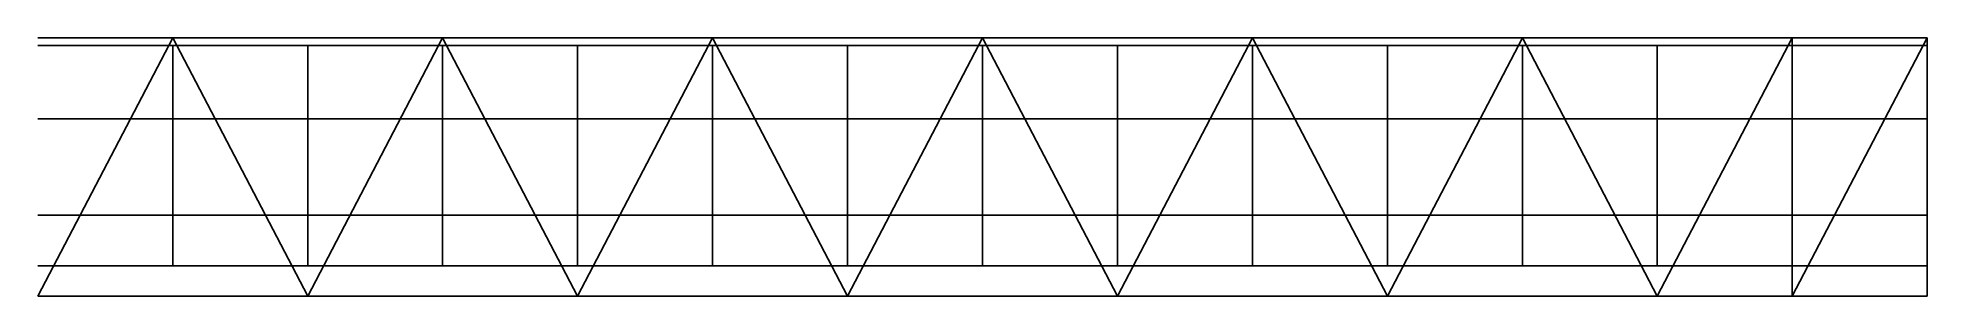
# Model space of a CAD drawing. Header units: millimetres. Extents: x 77520 to 119520, y -2875 to 2875.
import ezdxf

# ---------------------------------------------------------------- set-up
doc = ezdxf.new("R2010")
doc.units = ezdxf.units.MM
for name, color, linetype in [('ZJ8_CANTILEVER_EDGE', 3, 'CONTINUOUS'), ('ZJ8_COLUMN', 8, 'CONTINUOUS'), ('ZJ8_DECK_CROSS', 4, 'CONTINUOUS'), ('ZJ8_DECK_MAIN', 4, 'CONTINUOUS'), ('ZJ8_DECK_SECONDARY', 3, 'CONTINUOUS'), ('ZJ8_LONGITUDINAL_BRACE', 1, 'CONTINUOUS'), ('ZJ8_PLATFORM_BRACE', 1, 'CONTINUOUS'), ('ZJ8_TRANSVERSE_BRACE', 1, 'CONTINUOUS'), ('ZJ8_TRUSS_DIAGONAL', 5, 'CONTINUOUS'), ('ZJ8_TRUSS_LOWER', 5, 'CONTINUOUS'), ('ZJ8_TRUSS_UPPER', 5, 'CONTINUOUS'), ('ZJ8_TRUSS_VERTICAL', 5, 'CONTINUOUS')]:
    doc.layers.add(name, color=color, linetype=linetype)

msp = doc.modelspace()

# ---------------------------------------------------------------- linework, layer by layer
at = {"layer": 'ZJ8_CANTILEVER_EDGE'}
for p, q in [((77520, 2700, 14293), (80520, 2700, 14188)), ((80520, 2700, 14188), (83520, 2700, 14083)), ((83520, 2700, 14083), (86520, 2700, 13979)), ((86520, 2700, 13979), (89520, 2700, 13874)), ((89520, 2700, 13874), (92520, 2700, 13769)), ((92520, 2700, 13769), (95520, 2700, 13664)), ((95520, 2700, 13664), (98520, 2700, 13560)), ((98520, 2700, 13560), (101520, 2700, 13455)), ((101520, 2700, 13455), (104520, 2700, 13350)), ((104520, 2700, 13350), (107520, 2700, 13245)), ((107520, 2700, 13245), (110520, 2700, 13141)), ((110520, 2700, 13141), (113520, 2700, 13036)), ((113520, 2700, 13036), (116520, 2700, 12931)), ((116520, 2700, 12931), (119520, 2700, 12826)), ((77520, -2200, 14293), (80520, -2200, 14188)), ((80520, -2200, 14188), (83520, -2200, 14083)), ((83520, -2200, 14083), (86520, -2200, 13979)), ((86520, -2200, 13979), (89520, -2200, 13874)), ((89520, -2200, 13874), (92520, -2200, 13769)), ((92520, -2200, 13769), (95520, -2200, 13664)), ((95520, -2200, 13664), (98520, -2200, 13560)), ((98520, -2200, 13560), (101520, -2200, 13455)), ((101520, -2200, 13455), (104520, -2200, 13350)), ((104520, -2200, 13350), (107520, -2200, 13245)), ((107520, -2200, 13245), (110520, -2200, 13141)), ((110520, -2200, 13141), (113520, -2200, 13036)), ((113520, -2200, 13036), (116520, -2200, 12931)), ((116520, -2200, 12931), (119520, -2200, 12826))]:
    msp.add_line(p, q, dxfattribs=at)
at = {"layer": 'ZJ8_COLUMN'}
for p, q in [((116520, 2875), (116520, 2875, 4310)), ((116520, 2875, 4310), (116520, 2875, 8621)), ((116520, 2875, 8621), (116520, 2875, 12931)), ((119520, 2875), (119520, 2875, 4275)), ((119520, 2875, 4275), (119520, 2875, 8551)), ((119520, 2875, 8551), (119520, 2875, 12826)), ((116520, -2875), (116520, -2875, 4310)), ((116520, -2875, 4310), (116520, -2875, 8621)), ((116520, -2875, 8621), (116520, -2875, 12931)), ((119520, -2875), (119520, -2875, 4275)), ((119520, -2875, 4275), (119520, -2875, 8551)), ((119520, -2875, 8551), (119520, -2875, 12826))]:
    msp.add_line(p, q, dxfattribs=at)
at = {"layer": 'ZJ8_DECK_CROSS'}
for p, q in [((80520, -2200, 14188), (80520, 2700, 14188)), ((83520, -2200, 14083), (83520, 2700, 14083)), ((86520, -2200, 13979), (86520, 2700, 13979)), ((89520, -2200, 13874), (89520, 2700, 13874)), ((92520, -2200, 13769), (92520, 2700, 13769)), ((95520, -2200, 13664), (95520, 2700, 13664)), ((98520, -2200, 13560), (98520, 2700, 13560)), ((101520, -2200, 13455), (101520, 2700, 13455)), ((104520, -2200, 13350), (104520, 2700, 13350)), ((107520, -2200, 13245), (107520, 2700, 13245)), ((110520, -2200, 13141), (110520, 2700, 13141)), ((113520, -2200, 13036), (113520, 2700, 13036)), ((116520, -2200, 12931), (116520, 2700, 12931)), ((119520, -2200, 12826), (119520, 2700, 12826))]:
    msp.add_line(p, q, dxfattribs=at)
at = {"layer": 'ZJ8_DECK_MAIN'}
for p, q in [((77520, 2875, 14293), (80520, 2875, 14188)), ((80520, 2875, 14188), (83520, 2875, 14083)), ((83520, 2875, 14083), (86520, 2875, 13979)), ((86520, 2875, 13979), (89520, 2875, 13874)), ((89520, 2875, 13874), (92520, 2875, 13769)), ((92520, 2875, 13769), (95520, 2875, 13664)), ((95520, 2875, 13664), (98520, 2875, 13560)), ((98520, 2875, 13560), (101520, 2875, 13455)), ((101520, 2875, 13455), (104520, 2875, 13350)), ((104520, 2875, 13350), (107520, 2875, 13245)), ((107520, 2875, 13245), (110520, 2875, 13141)), ((110520, 2875, 13141), (113520, 2875, 13036)), ((113520, 2875, 13036), (116520, 2875, 12931)), ((116520, 2875, 12931), (119520, 2875, 12826)), ((77520, -2875, 14293), (80520, -2875, 14188)), ((80520, -2875, 14188), (83520, -2875, 14083)), ((83520, -2875, 14083), (86520, -2875, 13979)), ((86520, -2875, 13979), (89520, -2875, 13874)), ((89520, -2875, 13874), (92520, -2875, 13769)), ((92520, -2875, 13769), (95520, -2875, 13664)), ((95520, -2875, 13664), (98520, -2875, 13560)), ((98520, -2875, 13560), (101520, -2875, 13455)), ((101520, -2875, 13455), (104520, -2875, 13350)), ((104520, -2875, 13350), (107520, -2875, 13245)), ((107520, -2875, 13245), (110520, -2875, 13141)), ((110520, -2875, 13141), (113520, -2875, 13036)), ((113520, -2875, 13036), (116520, -2875, 12931)), ((116520, -2875, 12931), (119520, -2875, 12826))]:
    msp.add_line(p, q, dxfattribs=at)
at = {"layer": 'ZJ8_DECK_SECONDARY'}
for p, q in [((77520, 1075, 14293), (80520, 1075, 14188)), ((80520, 1075, 14188), (83520, 1075, 14083)), ((83520, 1075, 14083), (86520, 1075, 13979)), ((86520, 1075, 13979), (89520, 1075, 13874)), ((89520, 1075, 13874), (92520, 1075, 13769)), ((92520, 1075, 13769), (95520, 1075, 13664)), ((95520, 1075, 13664), (98520, 1075, 13560)), ((98520, 1075, 13560), (101520, 1075, 13455)), ((101520, 1075, 13455), (104520, 1075, 13350)), ((104520, 1075, 13350), (107520, 1075, 13245)), ((107520, 1075, 13245), (110520, 1075, 13141)), ((110520, 1075, 13141), (113520, 1075, 13036)), ((113520, 1075, 13036), (116520, 1075, 12931)), ((116520, 1075, 12931), (119520, 1075, 12826)), ((77520, -1075, 14293), (80520, -1075, 14188)), ((80520, -1075, 14188), (83520, -1075, 14083)), ((83520, -1075, 14083), (86520, -1075, 13979)), ((86520, -1075, 13979), (89520, -1075, 13874)), ((89520, -1075, 13874), (92520, -1075, 13769)), ((92520, -1075, 13769), (95520, -1075, 13664)), ((95520, -1075, 13664), (98520, -1075, 13560)), ((98520, -1075, 13560), (101520, -1075, 13455)), ((101520, -1075, 13455), (104520, -1075, 13350)), ((104520, -1075, 13350), (107520, -1075, 13245)), ((107520, -1075, 13245), (110520, -1075, 13141)), ((110520, -1075, 13141), (113520, -1075, 13036)), ((113520, -1075, 13036), (116520, -1075, 12931)), ((116520, -1075, 12931), (119520, -1075, 12826))]:
    msp.add_line(p, q, dxfattribs=at)
at = {"layer": 'ZJ8_LONGITUDINAL_BRACE'}
for p, q in [((116520, 2875), (119520, 2875, 12826)), ((116520, -2875), (119520, -2875, 12826))]:
    msp.add_line(p, q, dxfattribs=at)
at = {"layer": 'ZJ8_PLATFORM_BRACE'}
for p, q in [((77520, -2875, 14293), (80520, 2875, 14188)), ((80520, 2875, 14188), (83520, -2875, 14083)), ((83520, -2875, 14083), (86520, 2875, 13979)), ((86520, 2875, 13979), (89520, -2875, 13874)), ((89520, -2875, 13874), (92520, 2875, 13769)), ((92520, 2875, 13769), (95520, -2875, 13664)), ((95520, -2875, 13664), (98520, 2875, 13560)), ((98520, 2875, 13560), (101520, -2875, 13455)), ((101520, -2875, 13455), (104520, 2875, 13350)), ((104520, 2875, 13350), (107520, -2875, 13245)), ((107520, -2875, 13245), (110520, 2875, 13141)), ((110520, 2875, 13141), (113520, -2875, 13036)), ((113520, -2875, 13036), (116520, 2875, 12931)), ((116520, -2875, 12931), (119520, 2875, 12826))]:
    msp.add_line(p, q, dxfattribs=at)
at = {"layer": 'ZJ8_TRANSVERSE_BRACE'}
for p, q in [((116520, -2875), (116520, 2875, 12931)), ((116520, 2875), (116520, -2875, 12931)), ((119520, -2875), (119520, 2875, 12826)), ((119520, 2875), (119520, -2875, 12826))]:
    msp.add_line(p, q, dxfattribs=at)
at = {"layer": 'ZJ8_TRUSS_DIAGONAL'}
for p, q in [((77520, 2875, 12493), (79470, 2875, 14225)), ((79470, 2875, 14225), (81420, 2875, 12357)), ((81420, 2875, 12357), (83370, 2875, 14089)), ((83370, 2875, 14089), (85320, 2875, 12221)), ((85320, 2875, 12221), (87270, 2875, 13952)), ((87270, 2875, 13952), (89220, 2875, 12084)), ((89220, 2875, 12084), (91170, 2875, 13816)), ((91170, 2875, 13816), (93120, 2875, 11948)), ((93120, 2875, 11948), (95070, 2875, 13680)), ((95070, 2875, 13680), (97020, 2875, 11812)), ((97020, 2875, 11812), (98970, 2875, 13544)), ((98970, 2875, 13544), (100920, 2875, 11676)), ((100920, 2875, 11676), (102870, 2875, 13408)), ((102870, 2875, 13408), (104820, 2875, 11540)), ((104820, 2875, 11540), (106770, 2875, 13272)), ((106770, 2875, 13272), (108720, 2875, 11403)), ((108720, 2875, 11403), (110670, 2875, 13135)), ((110670, 2875, 13135), (112620, 2875, 11267)), ((112620, 2875, 11267), (114570, 2875, 12999)), ((114570, 2875, 12999), (116520, 2875, 11131)), ((77520, -2875, 12493), (79470, -2875, 14225)), ((79470, -2875, 14225), (81420, -2875, 12357)), ((81420, -2875, 12357), (83370, -2875, 14089)), ((83370, -2875, 14089), (85320, -2875, 12221)), ((85320, -2875, 12221), (87270, -2875, 13952)), ((87270, -2875, 13952), (89220, -2875, 12084)), ((89220, -2875, 12084), (91170, -2875, 13816)), ((91170, -2875, 13816), (93120, -2875, 11948)), ((93120, -2875, 11948), (95070, -2875, 13680)), ((95070, -2875, 13680), (97020, -2875, 11812)), ((97020, -2875, 11812), (98970, -2875, 13544)), ((98970, -2875, 13544), (100920, -2875, 11676)), ((100920, -2875, 11676), (102870, -2875, 13408)), ((102870, -2875, 13408), (104820, -2875, 11540)), ((104820, -2875, 11540), (106770, -2875, 13272)), ((106770, -2875, 13272), (108720, -2875, 11403)), ((108720, -2875, 11403), (110670, -2875, 13135)), ((110670, -2875, 13135), (112620, -2875, 11267)), ((112620, -2875, 11267), (114570, -2875, 12999)), ((114570, -2875, 12999), (116520, -2875, 11131))]:
    msp.add_line(p, q, dxfattribs=at)
at = {"layer": 'ZJ8_TRUSS_LOWER'}
for p, q in [((77520, 2875, 12493), (79470, 2875, 12425)), ((79470, 2875, 12425), (81420, 2875, 12357)), ((81420, 2875, 12357), (83370, 2875, 12289)), ((83370, 2875, 12289), (85320, 2875, 12221)), ((85320, 2875, 12221), (87270, 2875, 12152)), ((87270, 2875, 12152), (89220, 2875, 12084)), ((89220, 2875, 12084), (91170, 2875, 12016)), ((91170, 2875, 12016), (93120, 2875, 11948)), ((93120, 2875, 11948), (95070, 2875, 11880)), ((95070, 2875, 11880), (97020, 2875, 11812)), ((97020, 2875, 11812), (98970, 2875, 11744)), ((98970, 2875, 11744), (100920, 2875, 11676)), ((100920, 2875, 11676), (102870, 2875, 11608)), ((102870, 2875, 11608), (104820, 2875, 11540)), ((104820, 2875, 11540), (106770, 2875, 11472)), ((106770, 2875, 11472), (108720, 2875, 11403)), ((108720, 2875, 11403), (110670, 2875, 11335)), ((110670, 2875, 11335), (112620, 2875, 11267)), ((112620, 2875, 11267), (114570, 2875, 11199)), ((114570, 2875, 11199), (116520, 2875, 11131)), ((77520, -2875, 12493), (79470, -2875, 12425)), ((79470, -2875, 12425), (81420, -2875, 12357)), ((81420, -2875, 12357), (83370, -2875, 12289)), ((83370, -2875, 12289), (85320, -2875, 12221)), ((85320, -2875, 12221), (87270, -2875, 12152)), ((87270, -2875, 12152), (89220, -2875, 12084)), ((89220, -2875, 12084), (91170, -2875, 12016)), ((91170, -2875, 12016), (93120, -2875, 11948)), ((93120, -2875, 11948), (95070, -2875, 11880)), ((95070, -2875, 11880), (97020, -2875, 11812)), ((97020, -2875, 11812), (98970, -2875, 11744)), ((98970, -2875, 11744), (100920, -2875, 11676)), ((100920, -2875, 11676), (102870, -2875, 11608)), ((102870, -2875, 11608), (104820, -2875, 11540)), ((104820, -2875, 11540), (106770, -2875, 11472)), ((106770, -2875, 11472), (108720, -2875, 11403)), ((108720, -2875, 11403), (110670, -2875, 11335)), ((110670, -2875, 11335), (112620, -2875, 11267)), ((112620, -2875, 11267), (114570, -2875, 11199)), ((114570, -2875, 11199), (116520, -2875, 11131))]:
    msp.add_line(p, q, dxfattribs=at)
at = {"layer": 'ZJ8_TRUSS_UPPER'}
for p, q in [((77520, 2875, 14293), (79470, 2875, 14225)), ((79470, 2875, 14225), (81420, 2875, 14157)), ((81420, 2875, 14157), (83370, 2875, 14089)), ((83370, 2875, 14089), (85320, 2875, 14021)), ((85320, 2875, 14021), (87270, 2875, 13952)), ((87270, 2875, 13952), (89220, 2875, 13884)), ((89220, 2875, 13884), (91170, 2875, 13816)), ((91170, 2875, 13816), (93120, 2875, 13748)), ((93120, 2875, 13748), (95070, 2875, 13680)), ((95070, 2875, 13680), (97020, 2875, 13612)), ((97020, 2875, 13612), (98970, 2875, 13544)), ((98970, 2875, 13544), (100920, 2875, 13476)), ((100920, 2875, 13476), (102870, 2875, 13408)), ((102870, 2875, 13408), (104820, 2875, 13340)), ((104820, 2875, 13340), (106770, 2875, 13272)), ((106770, 2875, 13272), (108720, 2875, 13203)), ((108720, 2875, 13203), (110670, 2875, 13135)), ((110670, 2875, 13135), (112620, 2875, 13067)), ((112620, 2875, 13067), (114570, 2875, 12999)), ((114570, 2875, 12999), (116520, 2875, 12931)), ((77520, -2875, 14293), (79470, -2875, 14225)), ((79470, -2875, 14225), (81420, -2875, 14157)), ((81420, -2875, 14157), (83370, -2875, 14089)), ((83370, -2875, 14089), (85320, -2875, 14021)), ((85320, -2875, 14021), (87270, -2875, 13952)), ((87270, -2875, 13952), (89220, -2875, 13884)), ((89220, -2875, 13884), (91170, -2875, 13816)), ((91170, -2875, 13816), (93120, -2875, 13748)), ((93120, -2875, 13748), (95070, -2875, 13680)), ((95070, -2875, 13680), (97020, -2875, 13612)), ((97020, -2875, 13612), (98970, -2875, 13544)), ((98970, -2875, 13544), (100920, -2875, 13476)), ((100920, -2875, 13476), (102870, -2875, 13408)), ((102870, -2875, 13408), (104820, -2875, 13340)), ((104820, -2875, 13340), (106770, -2875, 13272)), ((106770, -2875, 13272), (108720, -2875, 13203)), ((108720, -2875, 13203), (110670, -2875, 13135)), ((110670, -2875, 13135), (112620, -2875, 13067)), ((112620, -2875, 13067), (114570, -2875, 12999)), ((114570, -2875, 12999), (116520, -2875, 12931))]:
    msp.add_line(p, q, dxfattribs=at)
at = {"layer": 'ZJ8_TRUSS_VERTICAL'}
for p, q in [((79470, 2875, 14225), (79470, 2875, 12425)), ((81420, 2875, 14157), (81420, 2875, 12357)), ((83370, 2875, 14089), (83370, 2875, 12289)), ((85320, 2875, 14021), (85320, 2875, 12221)), ((87270, 2875, 13952), (87270, 2875, 12152)), ((89220, 2875, 13884), (89220, 2875, 12084)), ((91170, 2875, 13816), (91170, 2875, 12016)), ((93120, 2875, 13748), (93120, 2875, 11948)), ((95070, 2875, 13680), (95070, 2875, 11880)), ((97020, 2875, 13612), (97020, 2875, 11812)), ((98970, 2875, 13544), (98970, 2875, 11744)), ((100920, 2875, 13476), (100920, 2875, 11676)), ((102870, 2875, 13408), (102870, 2875, 11608)), ((104820, 2875, 13340), (104820, 2875, 11540)), ((106770, 2875, 13272), (106770, 2875, 11472)), ((108720, 2875, 13203), (108720, 2875, 11403)), ((110670, 2875, 13135), (110670, 2875, 11335)), ((112620, 2875, 13067), (112620, 2875, 11267)), ((114570, 2875, 12999), (114570, 2875, 11199)), ((116520, 2875, 12931), (116520, 2875, 11131)), ((79470, -2875, 14225), (79470, -2875, 12425)), ((81420, -2875, 14157), (81420, -2875, 12357)), ((83370, -2875, 14089), (83370, -2875, 12289)), ((85320, -2875, 14021), (85320, -2875, 12221)), ((87270, -2875, 13952), (87270, -2875, 12152)), ((89220, -2875, 13884), (89220, -2875, 12084)), ((91170, -2875, 13816), (91170, -2875, 12016)), ((93120, -2875, 13748), (93120, -2875, 11948)), ((95070, -2875, 13680), (95070, -2875, 11880)), ((97020, -2875, 13612), (97020, -2875, 11812)), ((98970, -2875, 13544), (98970, -2875, 11744)), ((100920, -2875, 13476), (100920, -2875, 11676)), ((102870, -2875, 13408), (102870, -2875, 11608)), ((104820, -2875, 13340), (104820, -2875, 11540)), ((106770, -2875, 13272), (106770, -2875, 11472)), ((108720, -2875, 13203), (108720, -2875, 11403)), ((110670, -2875, 13135), (110670, -2875, 11335)), ((112620, -2875, 13067), (112620, -2875, 11267)), ((114570, -2875, 12999), (114570, -2875, 11199)), ((116520, -2875, 12931), (116520, -2875, 11131))]:
    msp.add_line(p, q, dxfattribs=at)

doc.saveas('drawing.dxf')
